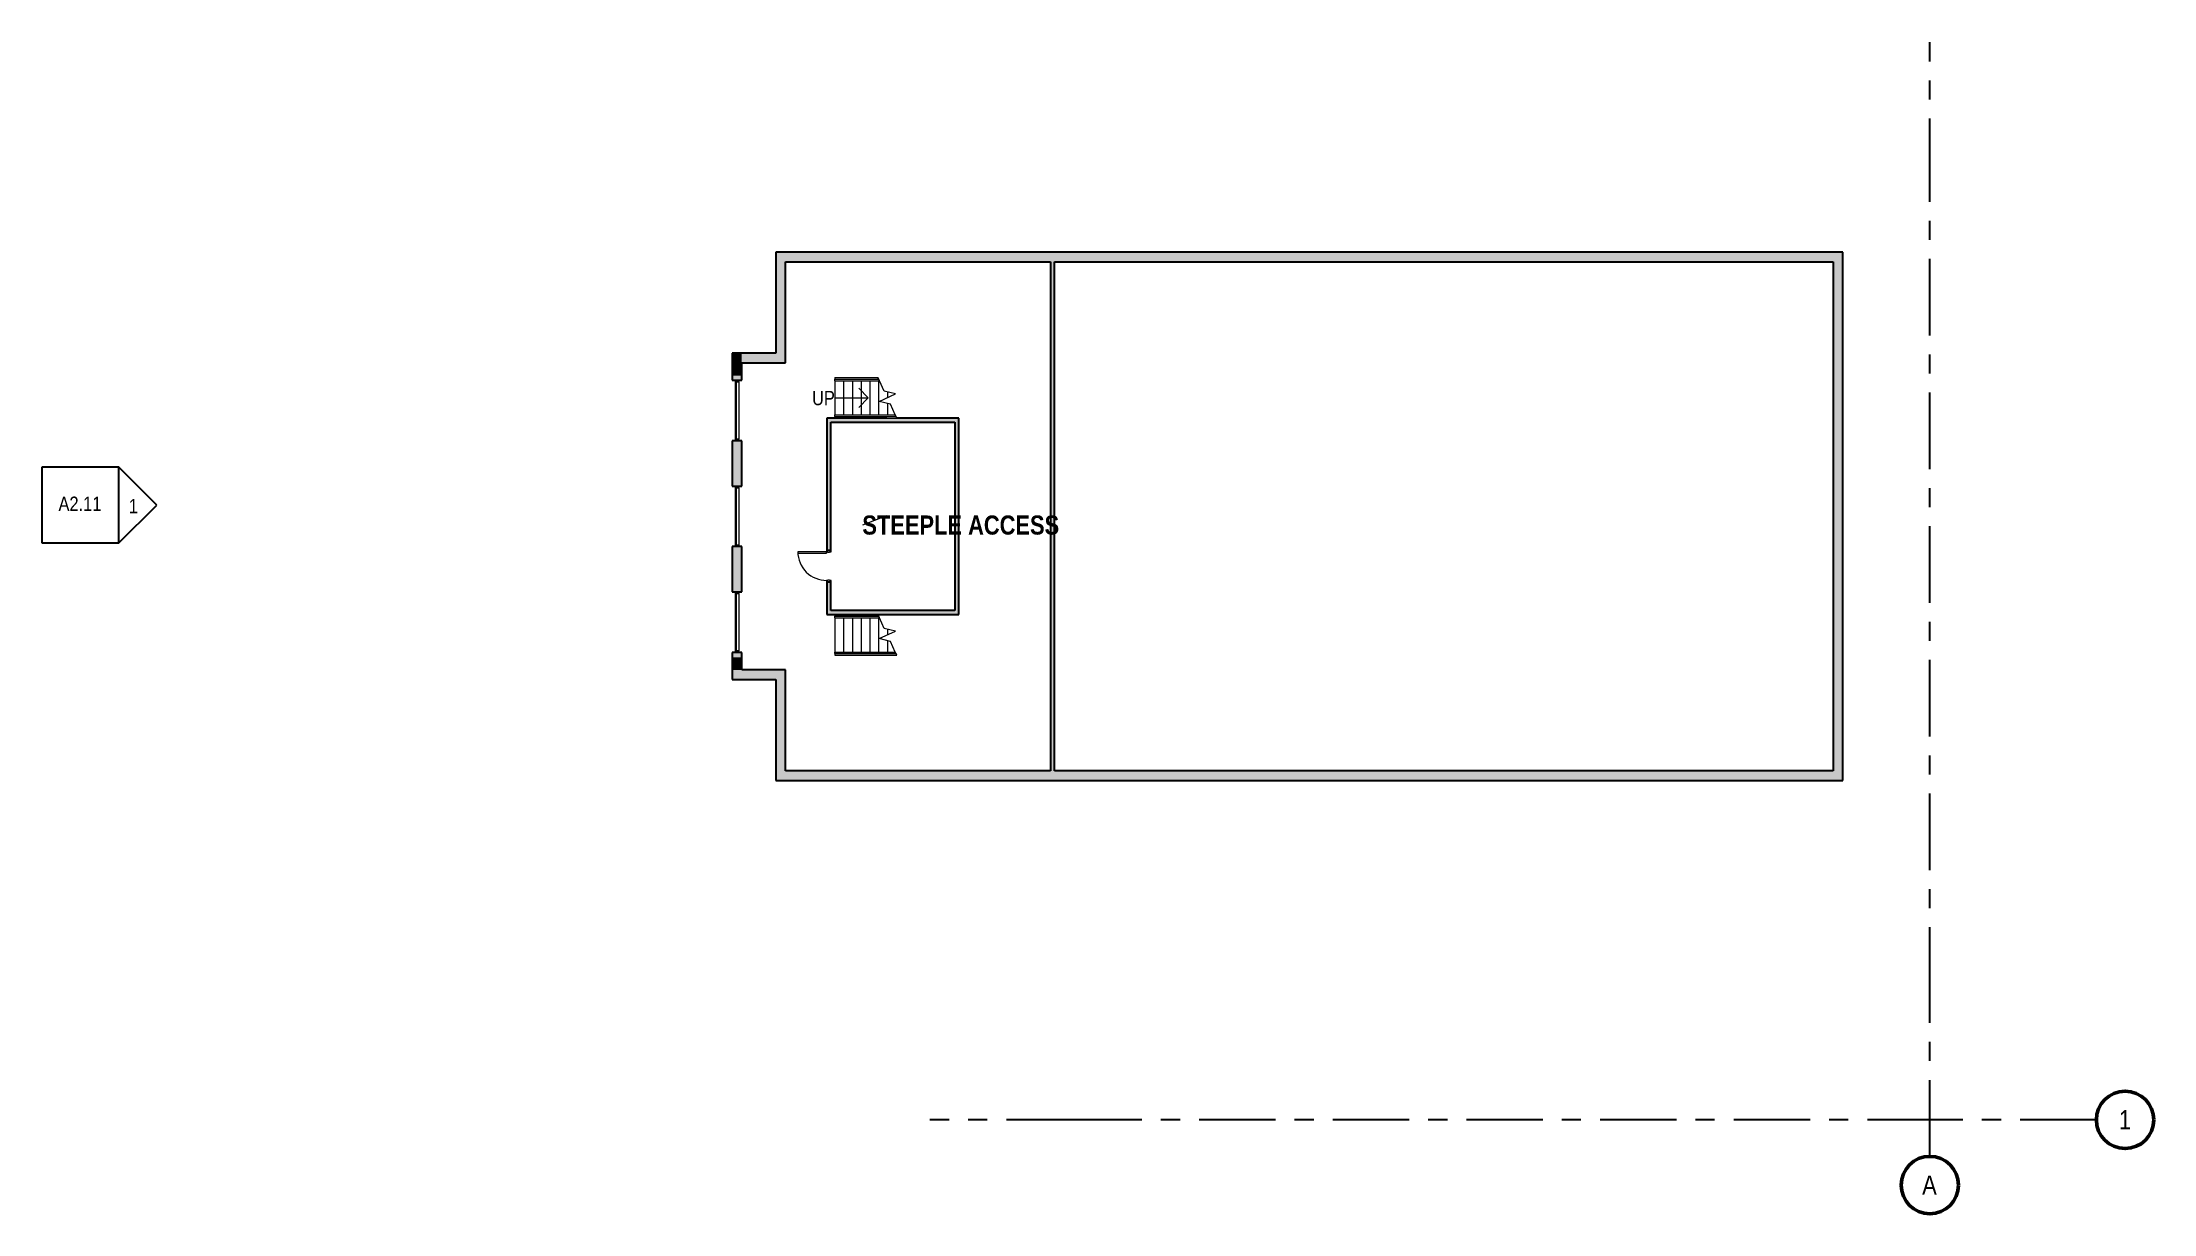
# Model space of a CAD drawing. Header units: inches. Extents: x -1199 to 1455, y -1388 to 84.
import ezdxf

# ---------------------------------------------------------------- set-up
doc = ezdxf.new("R2010")
doc.units = ezdxf.units.IN
doc.header["$MEASUREMENT"] = 0
doc.linetypes.add('Grid Line', pattern=[168, 96, -24, 24, -24])
for name, color, linetype, lineweight in [('A-AREA-IDEN', 2, 'Continuous', 9), ('A-DOOR', 31, 'Continuous', 9), ('A-DOOR-FRAM', 31, 'Continuous', 15), ('A-FLOR-HRAL', 11, 'Continuous', 9), ('A-GLAZ-CURT', 52, 'Continuous', 9), ('A-GLAZ-CWMG', 51, 'Continuous', 9), ('A-WALL', 113, 'Continuous', 9), ('G-ANNO-SYMB', 111, 'Continuous', 9), ('I-WALL', 2, 'Continuous', 9), ('S-GRID', 1, 'Continuous', 9), ('S-GRID-IDEN', 1, 'Continuous', 50), ('S-STRS', 31, 'Continuous', 9), ('S-STRS-ANNO', 31, 'Continuous', 9), ('S-STRS-IDEN', 31, 'Continuous', 9), ('S-STRS-MBND', 31, 'Continuous', 9)]:
    doc.layers.add(name, color=color, linetype=linetype, lineweight=lineweight)
doc.styles.add('Arial Narrow', font='ARIALN.TTF', dxfattribs={"height": 18})
doc.styles.add('Arial Narrow_1', font='ARIALN.TTF', dxfattribs={"height": 24})
doc.styles.add('Arial Narrow_B', font='ARIALNB.TTF', dxfattribs={"height": 24})

# ---------------------------------------------------------------- blocks, each defined once
blk = doc.blocks.new('Railing - Railing-5167030-LEVEL 2')
at = {"layer": 'A-FLOR-HRAL'}
for p, q in [((-202.6, -384), (-126.6, -384)), ((-202.6, -386), (-202.6, -384)), ((-202.6, -386), (-125.6, -386)), ((-125.6, -386), (-126.6, -384))]:
    blk.add_line(p, q, dxfattribs=at)
blk = doc.blocks.new('Railing - Railing-5167034-LEVEL 2')
at = {"layer": 'A-FLOR-HRAL'}
for p, q in [((-202.6, -339), (-147.5, -339)), ((-202.6, -341), (-202.6, -339)), ((-202.6, -341), (-146.6, -341)), ((-146.6, -341), (-147.5, -339))]:
    blk.add_line(p, q, dxfattribs=at)
blk = doc.blocks.new('Railing - Railing-5167651-LEVEL 2')
at = {"layer": 'A-FLOR-HRAL'}
for p, q in [((-202.6, -637), (-147.5, -637)), ((-202.6, -639), (-202.6, -637)), ((-146.6, -639), (-147.5, -637)), ((-202.6, -639), (-146.6, -639))]:
    blk.add_line(p, q, dxfattribs=at)
blk = doc.blocks.new('Railing - Railing-5167655-LEVEL 2')
at = {"layer": 'A-FLOR-HRAL'}
for p, q in [((-202.6, -682), (-126.6, -682)), ((-202.6, -684), (-202.6, -682)), ((-202.6, -684), (-125.6, -684)), ((-125.6, -684), (-126.6, -682))]:
    blk.add_line(p, q, dxfattribs=at)
blk = doc.blocks.new('System Panel - zGlazed-5171404-LEVEL 2')
at = {"layer": 'A-GLAZ-CURT'}
blk.add_hatch(color=7, dxfattribs=at).paths.add_polyline_path([(-36, 0.5), (36, 0.5), (36, 1.5), (-36, 1.5)])
for p, q in [((36, 1.5), (-36, 1.5)), ((-36, 1.5), (-36, 0.5)), ((-36, 0.5), (36, 0.5)), ((36, 0.5), (36, 1.5))]:
    blk.add_line(p, q, dxfattribs=at)
blk = doc.blocks.new('Rectangular Mullion - 4 1_2_ x 2_ Rectangular_CE_-5162315-LEVEL 2')
at = {"layer": 'A-GLAZ-CWMG'}
for p, q in [((-327.8, -608.5), (-327.8, -680.5)), ((-323.3, -608.5), (-323.3, -680.5))]:
    blk.add_line(p, q, dxfattribs=at)
blk = doc.blocks.new('Rectangular Mullion - 4 1_2_ x 2_ Rectangular_CE_-5171405-LEVEL 2')
at = {"layer": 'A-GLAZ-CWMG'}
blk.add_hatch(color=7, dxfattribs=at).paths.add_polyline_path([(-2, 2.25), (0, 2.25), (0, -2.25), (-2, -2.25)])
at = {"layer": 'A-GLAZ-CWMG', "lineweight": 15}
for p, q in [((-2, 2.25), (0, 2.25)), ((-2, -2.25), (-2, 2.25)), ((0, 2.25), (0, -2.25)), ((0, -2.25), (-2, -2.25))]:
    blk.add_line(p, q, dxfattribs=at)
blk = doc.blocks.new('Rectangular Mullion - 4 1_2_ x 2_ Rectangular_CE_-5171406-LEVEL 2')
at = {"layer": 'A-GLAZ-CWMG'}
blk.add_hatch(color=7, dxfattribs=at).paths.add_polyline_path([(0, 2.25), (-2, 2.25), (-2, -2.25), (0, -2.25)])
at = {"layer": 'A-GLAZ-CWMG', "lineweight": 15}
for p, q in [((0, 2.25), (-2, 2.25)), ((-2, 2.25), (-2, -2.25)), ((0, -2.25), (0, 2.25)), ((-2, -2.25), (0, -2.25))]:
    blk.add_line(p, q, dxfattribs=at)
blk = doc.blocks.new('Door-Single_CE_ - HM Door-2_ HM Frame-5154214-LEVEL 2')
at = {"layer": 'A-DOOR'}
for p, q in [((18, 39), (16.25, 39)), ((16.25, 39), (16.25, 3)), ((18, 3), (18, 39)), ((16.25, 3), (18, 3))]:
    blk.add_line(p, q, dxfattribs=at)
at = {"layer": 'A-DOOR', "lineweight": 15}
for p, q in [((18, 39), (16.25, 39)), ((16.25, 39), (16.25, 3)), ((18, 3), (18, 39)), ((18, 3), (16.25, 3))]:
    blk.add_line(p, q, dxfattribs=at)
at = {"layer": 'A-DOOR'}
blk.add_arc((18, 3), 36, 90, 180.5, dxfattribs=at)
blk.add_arc((18, 3), 36, 90, 180.5, dxfattribs=at)
blk.add_arc((18, 3), 36, 90, 180.5, dxfattribs=at)
blk.add_arc((18, 3), 36, 90, 180.5, dxfattribs=at)
at = {"layer": 'A-DOOR-FRAM'}
for p, q in [((-18, 3), (-20, 3)), ((-20, 3), (-20, -3)), ((-18, 1.25), (-18, 3)), ((-17.5, 1.25), (-18, 1.25)), ((-17.5, -0.75), (-17.5, 1.25)), ((18, 1.25), (17.5, 1.25)), ((17.5, 1.25), (17.5, -0.75)), ((20, 3), (18, 3)), ((18, 3), (18, 1.25)), ((20, -3), (20, 3)), ((-20, -3), (-18, -3)), ((-18, -3), (-18, -0.75)), ((-18, -0.75), (-17.5, -0.75)), ((17.5, -0.75), (18, -0.75)), ((18, -0.75), (18, -3)), ((18, -3), (20, -3))]:
    blk.add_line(p, q, dxfattribs=at)
blk = doc.blocks.new('Elevation - Detail Number_CE_-134675-LEVEL 2')
at = {"layer": 'G-ANNO-SYMB', "lineweight": 25}
for p, q in [((-0.25, -0.25), (-0.25, 0.25)), ((-0.25, 0.25), (0.25, 0.25)), ((0.25, 0.25), (0.25, -0.25)), ((0.25, -0.25), (-0.25, -0.25))]:
    blk.add_line(p, q, dxfattribs=at)
blk = doc.blocks.new('Elevation - Detail Number_CE_-46063-LEVEL 2')
at = {"layer": 'G-ANNO-SYMB', "lineweight": 25}
for p, q in [((0, 0.25), (-0.25, 0)), ((0.25, 0), (0, 0.25)), ((-0.25, 0), (0.25, 0))]:
    blk.add_line(p, q, dxfattribs=at)
blk = doc.blocks.new('Grid - Grid Head-Circle_CE_-46466-LEVEL 2')
at = {"layer": 'S-GRID-IDEN'}
blk.add_circle((0, 0), 0.188, dxfattribs=at)

msp = doc.modelspace()

# ---------------------------------------------------------------- hatches: boundary and pattern name
at = {"layer": 'A-WALL'}
for points in [[(-267.4, -306.5), (-264.6, -306.5), (-264.6, -179.5), (-276.6, -179.5), (-276.6, -306.5)], [(698.9, -191.5), (698.9, -179.5), (-264.6, -179.5), (-264.6, -191.5), (104.2, -191.5)], [(782.4, -191.5), (782.4, -179.5), (698.9, -179.5), (698.9, -191.5)], [(1064.4, -191.5), (1064.4, -179.5), (782.4, -179.5), (782.4, -191.5), (1052.4, -191.5)], [(1064.4, -831.5), (1064.4, -191.5), (1052.4, -191.5), (1052.4, -831.5)], [(-319.6, -334.5), (-319.6, -306.5), (-331.6, -306.5), (-331.6, -334.5)], [(-264.6, -318.5), (-264.6, -306.5), (-319.6, -306.5), (-319.6, -318.5), (-267.4, -318.5)], [(-319.6, -467.5), (-319.6, -422.5), (-331.6, -422.5), (-331.6, -467.5)], [(-319.6, -600.5), (-319.6, -555.5), (-331.6, -555.5), (-331.6, -600.5)], [(-319.6, -704.5), (-319.6, -688.5), (-331.6, -688.5), (-331.6, -704.5)], [(-276.6, -716.5), (-276.6, -704.5), (-331.6, -704.5), (-331.6, -716.5), (-319.6, -716.5)], [(-276.6, -831.5), (-264.6, -831.5), (-264.6, -704.5), (-276.6, -704.5), (-276.6, -716.5)], [(706.4, -843.5), (706.4, -831.5), (-276.6, -831.5), (-276.6, -843.5), (104.2, -843.5)], [(782.4, -843.5), (782.4, -831.5), (706.4, -831.5), (706.4, -843.5)], [(1052.4, -843.5), (1064.4, -843.5), (1064.4, -831.5), (782.4, -831.5), (782.4, -843.5)]]:
    msp.add_hatch(color=7, dxfattribs=at).paths.add_polyline_path(points)
h = msp.add_hatch(color=7, dxfattribs=at)
h.paths.add_polyline_path([(-319.6, -422.5), (-319.6, -416.5), (-331.6, -416.5), (-331.6, -422.5)])
h.paths.add_polyline_path([(-331.6, -340.5), (-319.6, -340.5), (-319.6, -334.5), (-331.6, -334.5)])
h = msp.add_hatch(color=7, dxfattribs=at)
h.paths.add_polyline_path([(-319.6, -555.5), (-319.6, -549.5), (-331.6, -549.5), (-331.6, -555.5)])
h.paths.add_polyline_path([(-319.6, -473.5), (-319.6, -467.5), (-331.6, -467.5), (-331.6, -473.5)])
h = msp.add_hatch(color=7, dxfattribs=at)
h.paths.add_polyline_path([(-331.6, -688.5), (-319.6, -688.5), (-319.6, -682.5), (-331.6, -682.5)])
h.paths.add_polyline_path([(-331.6, -606.5), (-319.6, -606.5), (-319.6, -600.5), (-331.6, -600.5)])
at = {"layer": 'I-WALL'}
for points in [[(68.4, -831.5), (73.4, -831.5), (73.4, -191.5), (68.4, -191.5), (68.4, -651.8)], [(-51.6, -393), (-51.6, -388), (-207.6, -388), (-207.6, -393), (-124.7, -393)], [(-46.6, -630), (-46.6, -388), (-51.6, -388), (-51.6, -630)], [(-51.6, -635), (-46.6, -635), (-46.6, -630), (-212.6, -630), (-212.6, -635), (-207.6, -635)]]:
    msp.add_hatch(color=7, dxfattribs=at).paths.add_polyline_path(points)
h = msp.add_hatch(color=7, dxfattribs=at)
h.paths.add_polyline_path([(-207.6, -630), (-207.6, -594), (-212.6, -594), (-212.6, -630)])
h.paths.add_polyline_path([(-207.6, -554), (-207.6, -388), (-212.6, -388), (-212.6, -554)])

# ---------------------------------------------------------------- linework, layer by layer
at = {"layer": 'A-AREA-IDEN'}
msp.add_line((-137.6, -510.8), (-168, -522.6), dxfattribs=at)
at = {"layer": 'A-WALL', "color": 250, "lineweight": 25}
for p, q in [((-276.6, -179.5), (-276.6, -306.5)), ((1064.4, -179.5), (-276.6, -179.5)), ((1064.4, -843.5), (1064.4, -179.5)), ((-264.6, -318.5), (-264.6, -191.5)), ((-264.6, -191.5), (68.4, -191.5)), ((73.4, -191.5), (1052.4, -191.5)), ((1052.4, -191.5), (1052.4, -831.5)), ((-331.6, -306.5), (-331.6, -340.5)), ((-276.6, -306.5), (-331.6, -306.5)), ((-319.6, -340.5), (-319.6, -318.5)), ((-319.6, -318.5), (-264.6, -318.5)), ((-331.6, -340.5), (-319.6, -340.5)), ((-331.6, -416.5), (-331.6, -473.5)), ((-319.6, -416.5), (-331.6, -416.5)), ((-319.6, -473.5), (-319.6, -416.5)), ((-331.6, -473.5), (-319.6, -473.5)), ((-331.6, -549.5), (-331.6, -606.5)), ((-319.6, -549.5), (-331.6, -549.5)), ((-319.6, -606.5), (-319.6, -549.5)), ((-331.6, -606.5), (-319.6, -606.5)), ((-331.6, -682.5), (-331.6, -716.5)), ((-319.6, -682.5), (-331.6, -682.5)), ((-319.6, -704.5), (-319.6, -682.5)), ((-331.6, -716.5), (-276.6, -716.5)), ((-264.6, -704.5), (-319.6, -704.5)), ((-276.6, -716.5), (-276.6, -843.5)), ((-264.6, -831.5), (-264.6, -704.5)), ((-276.6, -843.5), (1064.4, -843.5)), ((68.4, -831.5), (-264.6, -831.5)), ((1052.4, -831.5), (73.4, -831.5))]:
    msp.add_line(p, q, dxfattribs=at)
at = {"layer": 'I-WALL', "color": 250, "lineweight": 25}
for p, q in [((68.4, -191.5), (68.4, -831.5)), ((73.4, -831.5), (73.4, -191.5)), ((-137.2, -388), (-212.6, -388)), ((-212.6, -388), (-212.6, -554)), ((-207.6, -393), (-51.6, -393)), ((-207.6, -554), (-207.6, -393)), ((-46.6, -388), (-124.7, -388)), ((-51.6, -393), (-51.6, -630)), ((-46.6, -635), (-46.6, -388)), ((-212.6, -554), (-207.6, -554)), ((-207.6, -594), (-212.6, -594)), ((-212.6, -594), (-212.6, -635)), ((-207.6, -630), (-207.6, -594)), ((-212.6, -635), (-46.6, -635)), ((-51.6, -630), (-207.6, -630))]:
    msp.add_line(p, q, dxfattribs=at)
at = {"layer": 'S-GRID', "linetype": 'Grid Line', "lineweight": 25}
for p, q in [((1173.9, -107.6), (1173.9, 84.4)), ((1173.9, -1124), (1173.9, -107.6)), ((1173.9, -1316), (1173.9, -1124)), ((109, -1270), (-83, -1270)), ((1191.4, -1270), (109, -1270)), ((1383.4, -1270), (1191.4, -1270))]:
    msp.add_line(p, q, dxfattribs=at)
at = {"layer": 'S-STRS'}
for p, q in [((-202.6, -337), (-202.6, -339)), ((-202.6, -337), (-148.5, -337)), ((-202.6, -341), (-202.6, -384)), ((-191.6, -341), (-191.6, -384)), ((-180.6, -341), (-180.6, -384)), ((-169.6, -341), (-169.6, -384)), ((-158.6, -341), (-158.6, -384)), ((-147.6, -341), (-147.6, -384)), ((-136.6, -355.2), (-136.6, -362.5)), ((-136.6, -369.7), (-136.6, -384)), ((-202.6, -386), (-202.6, -388)), ((-137.2, -388), (-124.7, -388)), ((-202.6, -635), (-202.6, -637)), ((-202.6, -639), (-202.6, -682)), ((-191.6, -639), (-191.6, -682)), ((-180.6, -639), (-180.6, -682)), ((-169.6, -639), (-169.6, -682)), ((-158.6, -639), (-158.6, -682)), ((-147.6, -639), (-147.6, -682)), ((-136.6, -653.2), (-136.6, -660.5)), ((-202.6, -684), (-202.6, -686)), ((-202.6, -686), (-124.7, -686)), ((-136.6, -667.7), (-136.6, -682))]:
    msp.add_line(p, q, dxfattribs=at)
at = {"layer": 'S-STRS-ANNO'}
for p, q in [((-202.6, -362.5), (-191.6, -362.5)), ((-191.6, -362.5), (-180.6, -362.5)), ((-180.6, -362.5), (-169.6, -362.5)), ((-160.6, -362.5), (-172.6, -350.5)), ((-160.6, -362.5), (-172.6, -374.5)), ((-169.6, -362.5), (-160.6, -362.5))]:
    msp.add_line(p, q, dxfattribs=at)
at = {"layer": 'S-STRS-MBND'}
for p, q in [((-147.5, -339), (-148.5, -337)), ((-140.4, -354.3), (-146.6, -341)), ((-146.8, -367.2), (-126.4, -357.7)), ((-132.8, -370.6), (-146.8, -367.2)), ((-126.4, -357.7), (-140.4, -354.3)), ((-126.6, -384), (-132.8, -370.6)), ((-124.7, -388), (-125.6, -386)), ((-147.5, -637), (-148.5, -635)), ((-146.8, -665.2), (-126.4, -655.7)), ((-140.4, -652.3), (-146.6, -639)), ((-126.4, -655.7), (-140.4, -652.3)), ((-132.8, -668.6), (-146.8, -665.2)), ((-126.6, -682), (-132.8, -668.6)), ((-124.7, -686), (-125.6, -684))]:
    msp.add_line(p, q, dxfattribs=at)

# ---------------------------------------------------------------- block references
at = {"layer": 'A-DOOR', "rotation": 89.99999999999973}
msp.add_blockref('Door-Single_CE_ - HM Door-2_ HM Frame-5154214-LEVEL 2', (-210.1, -574), dxfattribs=at)
at = {"layer": 'A-FLOR-HRAL'}
for name in ['Railing - Railing-5167034-LEVEL 2', 'Railing - Railing-5167030-LEVEL 2', 'Railing - Railing-5167651-LEVEL 2', 'Railing - Railing-5167655-LEVEL 2']:
    msp.add_blockref(name, (0, 0), dxfattribs=at)
at = {"layer": 'A-GLAZ-CURT'}
for p, rotation in [((-325.6, -378.5), 89.99999999999976), ((-325.6, -511.5), 89.99999999999976), ((-325.6, -644.5), 89.99999999999972)]:
    msp.add_blockref('System Panel - zGlazed-5171404-LEVEL 2', p, dxfattribs=dict(at, rotation=rotation))
at = {"layer": 'A-GLAZ-CWMG', "extrusion": (0, 0, -1)}
for p, rotation in [((325.6, -340.5), 90.00000000000024), ((325.6, -473.5), 90.00000000000021), ((325.6, -606.5), 90.00000000000028)]:
    msp.add_blockref('Rectangular Mullion - 4 1_2_ x 2_ Rectangular_CE_-5171405-LEVEL 2', p, dxfattribs=dict(at, rotation=rotation))
at = {"layer": 'A-GLAZ-CWMG'}
for p in [(0, 266), (0, 133), (0, 0)]:
    msp.add_blockref('Rectangular Mullion - 4 1_2_ x 2_ Rectangular_CE_-5162315-LEVEL 2', p, dxfattribs=at)
for p, rotation in [((-325.6, -416.5), 269.9999999999998), ((-325.6, -549.5), 269.9999999999998), ((-325.6, -682.5), 269.9999999999997)]:
    msp.add_blockref('Rectangular Mullion - 4 1_2_ x 2_ Rectangular_CE_-5171406-LEVEL 2', p, dxfattribs=dict(at, rotation=rotation))
at = {"layer": 'G-ANNO-SYMB', "lineweight": 25, "xscale": 191.9999999999999, "yscale": 191.9999999999999, "zscale": 191.9999999999999, "rotation": 180}
msp.add_blockref('Elevation - Detail Number_CE_-134675-LEVEL 2', (-1151, -497.3), dxfattribs=at)
at = {"layer": 'S-GRID-IDEN', "xscale": 191.9999999999999, "yscale": 191.9999999999999, "zscale": 191.9999999999999, "rotation": 89.99999999999962}
msp.add_blockref('Grid - Grid Head-Circle_CE_-46466-LEVEL 2', (1419.4, -1270), dxfattribs=at)
at = {"layer": 'S-GRID-IDEN', "xscale": 191.9999999999999, "yscale": 191.9999999999999, "zscale": 191.9999999999999}
msp.add_blockref('Grid - Grid Head-Circle_CE_-46466-LEVEL 2', (1173.9, -1352), dxfattribs=at)

# ---------------------------------------------------------------- texts
at = {"layer": 'A-AREA-IDEN', "insert": (-168, -510.4), "char_height": 24, "width": 302.394, "attachment_point": 1, "style": 'Arial Narrow_B'}
msp.add_mtext('STEEPLE ACCESS', dxfattribs=at)
at = {"layer": 'S-STRS-IDEN', "insert": (-231.2, -353.8), "char_height": 18, "width": 34.387, "attachment_point": 1, "line_spacing_factor": 0.974696, "style": 'Arial Narrow'}
msp.add_mtext('UP', dxfattribs=at)

# ---------------------------------------------------------------- next in the draw order: texts
at = {"layer": 'G-ANNO-SYMB', "insert": (-1178.5, -486.7), "char_height": 18, "width": 66.054, "attachment_point": 1, "style": 'Arial Narrow', "bg_fill": 3, "box_fill_scale": 1.25, "bg_fill_color": 9, "bg_fill_true_color": 13158600, "bg_fill_transparency": 0}
msp.add_mtext('A2.11', dxfattribs=at)
at = {"layer": 'S-GRID-IDEN', "lineweight": 9, "char_height": 24, "attachment_point": 1, "style": 'Arial Narrow_1', "bg_fill": 3, "box_fill_scale": 1.25, "bg_fill_color": 9, "bg_fill_true_color": 13158600, "bg_fill_transparency": 0}
for s, insert, width in [('1', (1411.6, -1257.8), 18.786), ('A', (1164.3, -1340), 22.422)]:
    msp.add_mtext(s, dxfattribs=dict(at, insert=insert, width=width))

# ---------------------------------------------------------------- next in the draw order: block references
at = {"layer": 'G-ANNO-SYMB', "lineweight": 25, "xscale": 191.9999999999999, "yscale": 191.9999999999999, "zscale": 191.9999999999999, "rotation": 269.9999999999993}
msp.add_blockref('Elevation - Detail Number_CE_-46063-LEVEL 2', (-1103, -497.3), dxfattribs=at)

# ---------------------------------------------------------------- next in the draw order: texts
at = {"layer": 'G-ANNO-SYMB', "insert": (-1090.1, -489.6), "char_height": 18, "width": 13.938, "attachment_point": 1, "style": 'Arial Narrow', "bg_fill": 3, "box_fill_scale": 1.25, "bg_fill_color": 9, "bg_fill_true_color": 13158600, "bg_fill_transparency": 0}
msp.add_mtext('1', dxfattribs=at)

doc.saveas('drawing.dxf')
